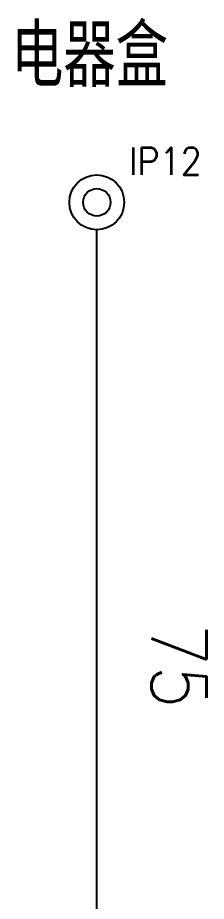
# Model space of a CAD drawing. Header units: inches. Extents: x 47316 to 59086, y 3141 to 11743.
# Drawn here: x 51991.2 to 52008.4, y 8945.5 to 9026 of the extents above; entities that cross this region are included whole.
import ezdxf

# ---------------------------------------------------------------- set-up
doc = ezdxf.new("R2010")
doc.units = ezdxf.units.IN
doc.header["$MEASUREMENT"] = 0
doc.styles.get("Standard").update_dxf_attribs({"font": ''})
doc.styles.get('Standard').set_extended_font_data('SimSun')
doc.linetypes.add('_VH_OTCON', pattern='A,0.0001,[7,VeSys.shx,S=0.1,R=0,X=0,Y=0],-0.4,[7,VeSys.shx,S=0.1,R=0,X=0,Y=0],-0.4,["X",Standard,S=1,R=0,X=-0.5,Y=-0.5],-0.0001,[7,VeSys.shx,S=0.1,R=0,X=0,Y=0],-0.4', length=1.2002)

msp = doc.modelspace()

# ---------------------------------------------------------------- linework, layer by layer
at = {"color": 0, "linetype": '_VH_OTCON', "lineweight": -2, "ltscale": 5}
msp.add_line((51998.377, 8927.634), (51998.377, 9006.689), dxfattribs=at)
at = {"color": 0, "linetype": 'Continuous', "lineweight": -2}
for radius in [2.5, 1.25]:
    msp.add_circle((51998.377, 9009.189), radius, dxfattribs=at)

# ---------------------------------------------------------------- texts
at = {"color": 0, "lineweight": -2, "width": 0.7}
msp.add_text('电器盒', height=5, rotation=360, dxfattribs=at).set_placement((51990.555, 9020.243))
at = {"color": 21, "linetype": 'Continuous', "lineweight": 15, "insert": (52001.306, 9014.189), "char_height": 2.5, "width": 7.39286, "attachment_point": 1}
msp.add_mtext('\\Fromans.shx;\\W0.9000000000;\\T1.0000000000;\\o\\lIP12', dxfattribs=at)
at = {"color": 7, "linetype": '_VH_OTCON', "lineweight": 18, "ltscale": 5, "insert": (52008.377, 8970.804), "char_height": 5, "width": 8.57143, "attachment_point": 1, "rotation": 270}
msp.add_mtext('\\Fromans.shx;\\W0.9000000000;\\T1.0000000000;\\o\\l75', dxfattribs=at)

doc.saveas('drawing.dxf')
